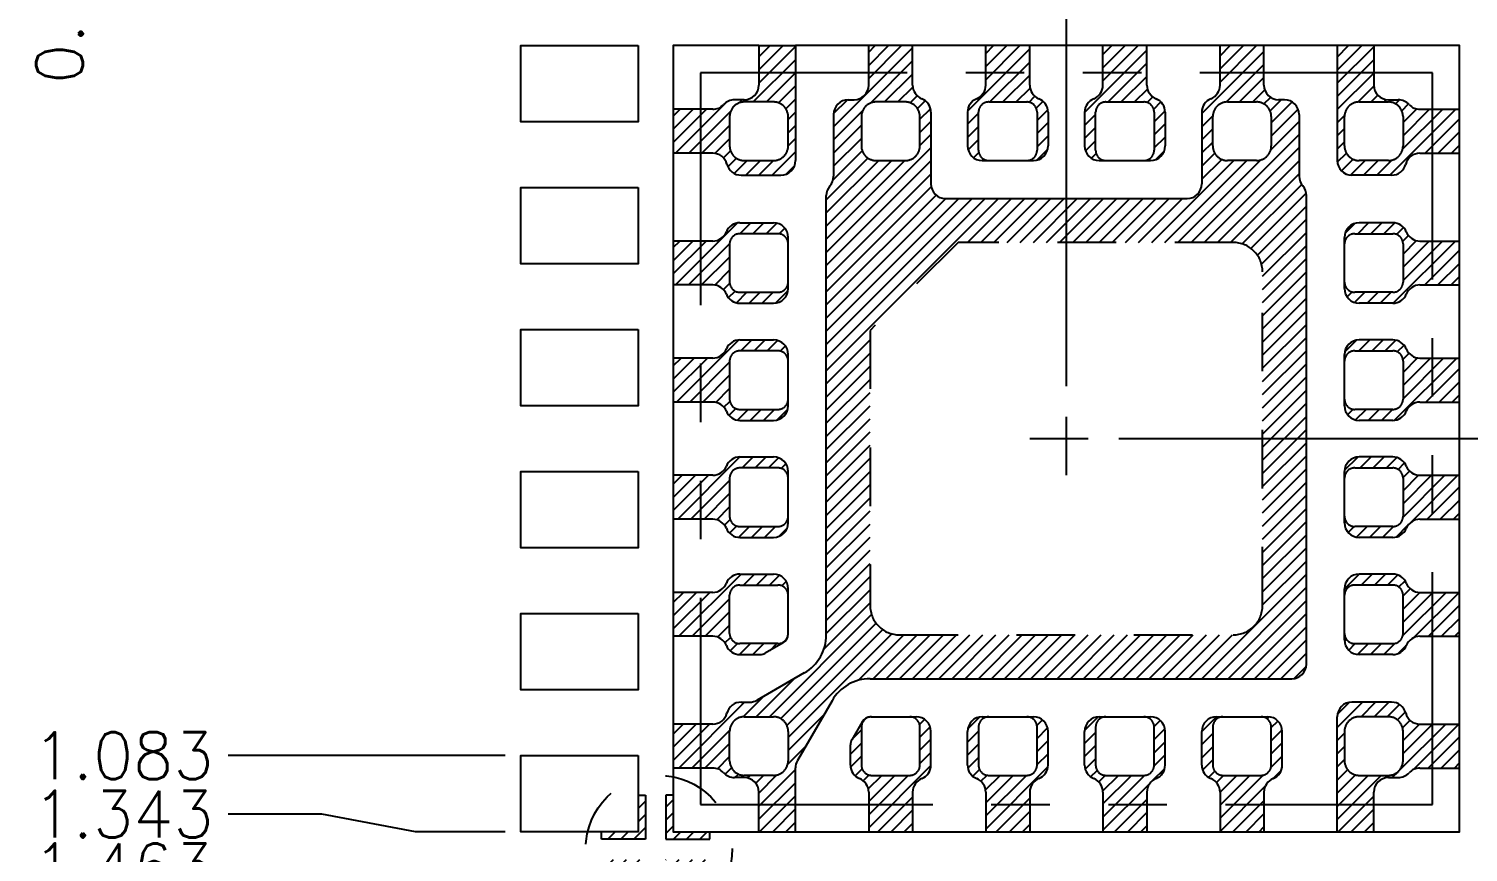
# Model space of a CAD drawing. Header units: millimetres. Extents: x 404.02 to 412.32, y 88.07 to 94.45.
# Drawn here: x 404.626 to 407.084, y 90.55 to 91.956 of the extents above; entities that cross this region are included whole.
import ezdxf

# ---------------------------------------------------------------- set-up
doc = ezdxf.new("R2010")
doc.units = ezdxf.units.MM
doc.header["$LTSCALE"] = 0.5
doc.header["$PDMODE"] = 98
for name, pattern in [('CENTER', [50.8, 31.75, -6.35, 6.35, -6.35]), ('HIDDEN', [0.375, 0.25, -0.125]), ('PHANTOM2', [31.75, 15.875, -3.175, 3.175, -3.175, 3.175, -3.175])]:
    doc.linetypes.add(name, pattern=pattern)
for name, color, linetype in [('BTM', 7, 'HIDDEN'), ('CEN', 2, 'CENTER'), ('DIM', 3, 'Continuous'), ('HEB', 4, 'Continuous'), ('PKG', 1, 'PHANTOM2')]:
    doc.layers.add(name, color=color, linetype=linetype)
doc.styles.add('SIMPLEX', font='simplex.shx', dxfattribs={"bigfont": 'AllInOneBig.shx'})
doc.dimstyles.new('SHEET2', dxfattribs={"dimtxt": 0.08, "dimasz": 0.08, "dimexe": 0.027, "dimexo": 0.027, "dimgap": 0.027, "dimtad": 1, "dimdec": 3, "dimlfac": 2, "dimrnd": 0.0005, "dimzin": 1, "dimtxsty": 'SIMPLEX', "dimcen": 0.1905, "dimclrd": 256, "dimclre": 256, "dimclrt": 256, "dimazin": 3, "dimtp": 0.03, "dimtm": 0.05, "dimtfac": 0.8, "dimtdec": 3, "dimtmove": 0, "dimatfit": 3, "dimfxl": 0.05, "dimtzin": 4, "dimlwd": -1, "dimlwe": -1})

# ---------------------------------------------------------------- blocks, each defined once
blk = doc.blocks.new('*D181')
at = {"layer": 'Defpoints', "color": 0, "ltscale": 0.1, "transparency": 16777216}
for p in [(405.4665, 92.7152), (404.6785, 92.6027), (405.4665, 92.6027)]:
    blk.add_point(p, dxfattribs=at)
at = {"layer": 'DIM', "ltscale": 0.1, "transparency": 16777216}
for p, q in [((404.6785, 92.7952), (404.6785, 92.8752)), ((405.4395, 92.7152), (404.6515, 92.7152)), ((404.6785, 92.7152), (404.6785, 92.6027)), ((405.4395, 92.6027), (404.6515, 92.6027)), ((404.6785, 92.5227), (404.6785, 92.4427))]:
    blk.add_line(p, q, dxfattribs=at)
for points in [[(404.6652, 92.7952), (404.6919, 92.7952), (404.6785, 92.7152)], [(404.6652, 92.5227), (404.6919, 92.5227), (404.6785, 92.6027)]]:
    blk.add_solid(points, dxfattribs=at)
at = {"layer": 'DIM', "ltscale": 0.1, "transparency": 16777216, "insert": (404.6785, 92.1281), "char_height": 0.08, "attachment_point": 5, "rotation": 90, "style": 'SIMPLEX'}
blk.add_mtext('\\A1;0.225TYP.', dxfattribs=at)
blk = doc.blocks.new('*D190')
at = {"layer": 'Defpoints', "color": 0, "ltscale": 0.1, "transparency": 16777216}
for p in [(406.3978, 91.2565), (406.4603, 91.2565), (409.2603, 91.2565)]:
    blk.add_point(p, dxfattribs=at)
at = {"layer": 'DIM', "ltscale": 0.1, "transparency": 16777216}
blk.add_line((406.4873, 91.2565), (409.2603, 91.2565), dxfattribs=at)
at = {"layer": 'DIM', "ltscale": 0.1, "transparency": 16777216, "insert": (409.4473, 91.2565), "char_height": 0.08, "attachment_point": 5, "style": 'SIMPLEX'}
blk.add_mtext('\\A1;0.000', dxfattribs=at)
blk = doc.blocks.new('*D191')
at = {"layer": 'Defpoints', "color": 0, "ltscale": 0.1, "transparency": 16777216}
for p in [(406.3978, 94.119), (406.3978, 91.319), (406.3978, 91.2565)]:
    blk.add_point(p, dxfattribs=at)
at = {"layer": 'DIM', "ltscale": 0.1, "transparency": 16777216}
blk.add_line((406.3978, 91.346), (406.3978, 94.119), dxfattribs=at)
at = {"layer": 'DIM', "ltscale": 0.1, "transparency": 16777216, "insert": (406.3978, 94.306), "char_height": 0.08, "attachment_point": 5, "rotation": 90, "style": 'SIMPLEX'}
blk.add_mtext('\\A1;0.000', dxfattribs=at)
blk = doc.blocks.new('*D192')
at = {"layer": 'Defpoints', "color": 0, "ltscale": 0.1, "transparency": 16777216}
for p in [(406.3978, 91.2565), (404.9665, 90.6152), (405.4665, 90.5852)]:
    blk.add_point(p, dxfattribs=at)
at = {"layer": 'DIM', "ltscale": 0.1, "transparency": 16777216}
for p, q in [((405.1265, 90.6152), (404.9665, 90.6152)), ((405.2865, 90.5852), (405.1265, 90.6152)), ((405.4395, 90.5852), (405.2865, 90.5852))]:
    blk.add_line(p, q, dxfattribs=at)
at = {"layer": 'DIM', "ltscale": 0.1, "transparency": 16777216, "insert": (404.7871, 90.6152), "char_height": 0.08, "attachment_point": 5, "style": 'SIMPLEX'}
blk.add_mtext('\\A1;1.343', dxfattribs=at)
blk = doc.blocks.new('*D193')
at = {"layer": 'Defpoints', "color": 0, "ltscale": 0.1, "transparency": 16777216}
for p in [(406.3978, 91.2565), (404.9665, 90.7152), (405.4665, 90.7152)]:
    blk.add_point(p, dxfattribs=at)
at = {"layer": 'DIM', "ltscale": 0.1, "transparency": 16777216}
blk.add_line((405.4395, 90.7152), (404.9665, 90.7152), dxfattribs=at)
at = {"layer": 'DIM', "ltscale": 0.1, "transparency": 16777216, "insert": (404.7871, 90.7152), "char_height": 0.08, "attachment_point": 5, "style": 'SIMPLEX'}
blk.add_mtext('\\A1;1.083', dxfattribs=at)
blk = doc.blocks.new('*D194')
at = {"layer": 'Defpoints', "color": 0, "ltscale": 0.1, "transparency": 16777216}
for p in [(406.3978, 91.2565), (404.9665, 90.2252), (405.4665, 90.2252)]:
    blk.add_point(p, dxfattribs=at)
at = {"layer": 'DIM', "ltscale": 0.1, "transparency": 16777216}
blk.add_line((405.4395, 90.2252), (404.9665, 90.2252), dxfattribs=at)
at = {"layer": 'DIM', "ltscale": 0.1, "transparency": 16777216, "insert": (404.7795, 90.2252), "char_height": 0.08, "attachment_point": 5, "style": 'SIMPLEX'}
blk.add_mtext('\\A1;2.063', dxfattribs=at)
blk = doc.blocks.new('*D195')
at = {"layer": 'Defpoints', "color": 0, "ltscale": 0.1, "transparency": 16777216}
for p in [(406.3978, 91.2565), (404.9665, 90.5252), (405.4665, 90.5252)]:
    blk.add_point(p, dxfattribs=at)
at = {"layer": 'DIM', "ltscale": 0.1, "transparency": 16777216}
blk.add_line((405.4395, 90.5252), (404.9665, 90.5252), dxfattribs=at)
at = {"layer": 'DIM', "ltscale": 0.1, "transparency": 16777216, "insert": (404.7871, 90.5252), "char_height": 0.08, "attachment_point": 5, "style": 'SIMPLEX'}
blk.add_mtext('\\A1;1.463', dxfattribs=at)
blk = doc.blocks.new('*D196')
at = {"layer": 'Defpoints', "color": 0, "ltscale": 0.1, "transparency": 16777216}
for p in [(406.3978, 91.2565), (404.9665, 90.0802), (405.6515, 90.0802)]:
    blk.add_point(p, dxfattribs=at)
at = {"layer": 'DIM', "ltscale": 0.1, "transparency": 16777216}
blk.add_line((405.6245, 90.0802), (404.9665, 90.0802), dxfattribs=at)
at = {"layer": 'DIM', "ltscale": 0.1, "transparency": 16777216, "insert": (404.7795, 90.0802), "char_height": 0.08, "attachment_point": 5, "style": 'SIMPLEX'}
blk.add_mtext('\\A1;2.353', dxfattribs=at)
blk = doc.blocks.new('*D197')
at = {"layer": 'Defpoints', "color": 0, "ltscale": 0.1, "transparency": 16777216}
for p in [(406.3978, 91.2565), (404.9665, 89.8252), (405.6965, 89.8252)]:
    blk.add_point(p, dxfattribs=at)
at = {"layer": 'DIM', "ltscale": 0.1, "transparency": 16777216}
blk.add_line((405.6695, 89.8252), (404.9665, 89.8252), dxfattribs=at)
at = {"layer": 'DIM', "ltscale": 0.1, "transparency": 16777216, "insert": (404.7795, 89.8252), "char_height": 0.08, "attachment_point": 5, "style": 'SIMPLEX'}
blk.add_mtext('\\A1;2.863', dxfattribs=at)
blk = doc.blocks.new('*D198')
at = {"layer": 'Defpoints', "color": 0, "ltscale": 0.1, "transparency": 16777216}
for p in [(406.3978, 91.2565), (405.8415, 89.8252), (405.9315, 89.3252)]:
    blk.add_point(p, dxfattribs=at)
at = {"layer": 'DIM', "ltscale": 0.1, "transparency": 16777216}
for p, q in [((405.8415, 89.7982), (405.8415, 89.6452)), ((405.8415, 89.6452), (405.9315, 89.4852)), ((405.9315, 89.4852), (405.9315, 89.3252))]:
    blk.add_line(p, q, dxfattribs=at)
at = {"layer": 'DIM', "ltscale": 0.1, "transparency": 16777216, "insert": (405.9315, 89.1611), "char_height": 0.08, "attachment_point": 5, "rotation": 90, "style": 'SIMPLEX'}
blk.add_mtext('\\A1;1.113', dxfattribs=at)
blk = doc.blocks.new('*D199')
at = {"layer": 'Defpoints', "color": 0, "ltscale": 0.1, "transparency": 16777216}
for p in [(406.3978, 91.2565), (405.4665, 90.2252), (405.4665, 89.3252)]:
    blk.add_point(p, dxfattribs=at)
at = {"layer": 'DIM', "ltscale": 0.1, "transparency": 16777216}
blk.add_line((405.4665, 90.1982), (405.4665, 89.3252), dxfattribs=at)
at = {"layer": 'DIM', "ltscale": 0.1, "transparency": 16777216, "insert": (405.4665, 89.1458), "char_height": 0.08, "attachment_point": 5, "rotation": 90, "style": 'SIMPLEX'}
blk.add_mtext('\\A1;1.863', dxfattribs=at)
blk = doc.blocks.new('*D200')
at = {"layer": 'Defpoints', "color": 0, "ltscale": 0.1, "transparency": 16777216}
for p in [(406.3978, 91.2565), (405.6665, 90.2252), (405.6665, 89.3252)]:
    blk.add_point(p, dxfattribs=at)
at = {"layer": 'DIM', "ltscale": 0.1, "transparency": 16777216}
blk.add_line((405.6665, 90.1982), (405.6665, 89.3252), dxfattribs=at)
at = {"layer": 'DIM', "ltscale": 0.1, "transparency": 16777216, "insert": (405.6665, 89.1458), "char_height": 0.08, "attachment_point": 5, "rotation": 90, "style": 'SIMPLEX'}
blk.add_mtext('\\A1;1.463', dxfattribs=at)
blk = doc.blocks.new('*D201')
at = {"layer": 'Defpoints', "color": 0, "ltscale": 0.1, "transparency": 16777216}
for p in [(406.3978, 91.2565), (405.6515, 89.8702), (405.5695, 89.3252)]:
    blk.add_point(p, dxfattribs=at)
at = {"layer": 'DIM', "ltscale": 0.1, "transparency": 16777216}
for p, q in [((405.6515, 89.8432), (405.6515, 89.6452)), ((405.6515, 89.6452), (405.5695, 89.4852)), ((405.5695, 89.4852), (405.5695, 89.3252))]:
    blk.add_line(p, q, dxfattribs=at)
at = {"layer": 'DIM', "ltscale": 0.1, "transparency": 16777216, "insert": (405.5695, 89.1458), "char_height": 0.08, "attachment_point": 5, "rotation": 90, "style": 'SIMPLEX'}
blk.add_mtext('\\A1;1.493', dxfattribs=at)
blk = doc.blocks.new('*D202')
at = {"layer": 'Defpoints', "color": 0, "ltscale": 0.1, "transparency": 16777216}
for p in [(406.3978, 91.2565), (405.7265, 90.2252), (405.7535, 89.3252)]:
    blk.add_point(p, dxfattribs=at)
at = {"layer": 'DIM', "ltscale": 0.1, "transparency": 16777216}
for p, q in [((405.7265, 90.1982), (405.7265, 89.6452)), ((405.7265, 89.6452), (405.7535, 89.4852)), ((405.7535, 89.4852), (405.7535, 89.3252))]:
    blk.add_line(p, q, dxfattribs=at)
at = {"layer": 'DIM', "ltscale": 0.1, "transparency": 16777216, "insert": (405.7535, 89.1458), "char_height": 0.08, "attachment_point": 5, "rotation": 90, "style": 'SIMPLEX'}
blk.add_mtext('\\A1;1.343', dxfattribs=at)
blk = doc.blocks.new('*D203')
at = {"layer": 'Defpoints', "color": 0, "ltscale": 0.1, "transparency": 16777216}
for p in [(406.3978, 91.2565), (405.7415, 89.8702), (405.8415, 89.3252)]:
    blk.add_point(p, dxfattribs=at)
at = {"layer": 'DIM', "ltscale": 0.1, "transparency": 16777216}
for p, q in [((405.7415, 89.8432), (405.7415, 89.6452)), ((405.7415, 89.6452), (405.8415, 89.4852)), ((405.8415, 89.4852), (405.8415, 89.3252))]:
    blk.add_line(p, q, dxfattribs=at)
at = {"layer": 'DIM', "ltscale": 0.1, "transparency": 16777216, "insert": (405.8415, 89.1534), "char_height": 0.08, "attachment_point": 5, "rotation": 90, "style": 'SIMPLEX'}
blk.add_mtext('\\A1;1.313', dxfattribs=at)

msp = doc.modelspace()

# ---------------------------------------------------------------- hatches: boundary and pattern name
at = {"layer": 'HEB', "ltscale": 0.1}
h = msp.add_hatch(dxfattribs=at)
h.set_pattern_fill('ANSI31', color=256, scale=0.005)
h.set_pattern_definition([(45, (405.669687, 90.582935), (-0.01122532, 0.01122532), [])])
h.paths.add_polyline_path([(405.67902, 90.64771), (405.66652, 90.64771), (405.66652, 90.58521), (405.60402, 90.58521), (405.60402, 90.57271), (405.67902, 90.57271)])
h.paths.add_polyline_path([(405.72652, 90.64771), (405.71402, 90.64771), (405.71402, 90.57271), (405.78902, 90.57271), (405.78902, 90.58521), (405.72652, 90.58521)])
h.paths.add_polyline_path([(405.78902, 90.53771), (405.71402, 90.53771), (405.71402, 90.46271), (405.72652, 90.46271), (405.72652, 90.52521), (405.78902, 90.52521)])
h.paths.add_polyline_path([(405.67902, 90.53771), (405.60402, 90.53771), (405.60402, 90.52521), (405.66652, 90.52521), (405.66652, 90.46271), (405.67902, 90.46271)])
h.paths.add_polyline_path([(407.06902, 90.99396), (407.00152, 90.99396, -0.3056147), (406.97834, 91.00958, 0.3056147), (406.95516, 91.02521), (406.89777, 91.02521, 0.4142136), (406.87277, 91.00021), (406.87277, 90.98896, -0.4142136), (406.89027, 91.00646), (406.95527, 91.00646, -0.4142136), (406.97277, 90.98896), (406.97277, 90.92396, -0.4142136), (406.95527, 90.90646), (406.89027, 90.90646, -0.4142136), (406.87277, 90.92396), (406.87277, 90.91271, 0.4142136), (406.89777, 90.88771), (406.95516, 90.88771, 0.3056147), (406.97834, 90.90333, -0.3056147), (407.00152, 90.91896), (407.06902, 90.91896)])
h.paths.add_polyline_path([(407.06902, 90.76896), (407.00152, 90.76896, -0.3419987), (406.97731, 90.78771, 0.3419987), (406.9531, 90.80646), (406.88527, 90.80646, 0.4142136), (406.86027, 90.78146), (406.86027, 90.58521), (406.92277, 90.58521), (406.92277, 90.65271, -0.4142136), (406.94777, 90.67771), (406.96462, 90.67771, 0.2104863), (406.98307, 90.68583, -0.2104863), (407.00152, 90.69396), (407.06902, 90.69396)])
h.paths.add_polyline_path([(406.97277, 90.70646, -0.4142136), (406.94777, 90.68146), (406.89777, 90.68146, -0.4142136), (406.87277, 90.70646), (406.87277, 90.75646, -0.4142136), (406.89777, 90.78146), (406.94777, 90.78146, -0.4142136), (406.97277, 90.75646)], flags=16)
h.paths.add_polyline_path([(406.75089, 90.67589, 0.3056147), (406.76652, 90.69906), (406.76652, 90.75646, 0.4142136), (406.74152, 90.78146), (406.73027, 90.78146, -0.4142136), (406.74777, 90.76396), (406.74777, 90.69896, -0.4142136), (406.73027, 90.68146), (406.66527, 90.68146, -0.4142136), (406.64777, 90.69896), (406.64777, 90.76396, -0.4142136), (406.66527, 90.78146), (406.65402, 90.78146, 0.4142136), (406.62902, 90.75646), (406.62902, 90.69906, 0.3056147), (406.64464, 90.67589, -0.3056147), (406.66027, 90.65271), (406.66027, 90.58521), (406.73527, 90.58521), (406.73527, 90.65271, -0.3056147)], flags=17)
h.paths.add_polyline_path([(406.55089, 90.67589, 0.3056147), (406.56652, 90.69906), (406.56652, 90.75646, 0.4142136), (406.54152, 90.78146), (406.53027, 90.78146, -0.4142136), (406.54777, 90.76396), (406.54777, 90.69896, -0.4142136), (406.53027, 90.68146), (406.46527, 90.68146, -0.4142136), (406.44777, 90.69896), (406.44777, 90.76396, -0.4142136), (406.46527, 90.78146), (406.45402, 90.78146, 0.4142136), (406.42902, 90.75646), (406.42902, 90.69906, 0.3056147), (406.44464, 90.67589, -0.3056147), (406.46027, 90.65271), (406.46027, 90.58521), (406.53527, 90.58521), (406.53527, 90.65271, -0.3056147)], flags=17)
h.paths.add_polyline_path([(406.33527, 90.65271, -0.3056147), (406.35089, 90.67589, 0.3056147), (406.36652, 90.69906), (406.36652, 90.75646, 0.4142136), (406.34152, 90.78146), (406.33027, 90.78146, -0.4142136), (406.34777, 90.76396), (406.34777, 90.69896, -0.4142136), (406.33027, 90.68146), (406.26527, 90.68146, -0.4142136), (406.24777, 90.69896), (406.24777, 90.76396, -0.4142136), (406.26527, 90.78146), (406.25402, 90.78146, 0.4142136), (406.22902, 90.75646), (406.22902, 90.69906, 0.3056147), (406.24464, 90.67589, -0.3056147), (406.26027, 90.65271), (406.26027, 90.58521), (406.33527, 90.58521)], flags=17)
h.paths.add_polyline_path([(406.13527, 90.65271, -0.3056147), (406.15089, 90.67589, 0.3056147), (406.16652, 90.69906), (406.16652, 90.75646, 0.4142136), (406.14152, 90.78146), (406.13027, 90.78146, -0.4142136), (406.14777, 90.76396), (406.14777, 90.69896, -0.4142136), (406.13027, 90.68146), (406.06527, 90.68146, -0.4142136), (406.04777, 90.69896), (406.04777, 90.76396, -0.1316525), (406.05011, 90.77271), (406.03136, 90.74222, 0.1316525), (406.02902, 90.73347), (406.02902, 90.69906, 0.3056147), (406.04464, 90.67589, -0.3056147), (406.06027, 90.65271), (406.06027, 90.58521), (406.13527, 90.58521)], flags=17)
h.paths.add_polyline_path([(405.89777, 91.62521), (405.84037, 91.62521, 0.3056147), (405.81719, 91.60958, -0.3056147), (405.79402, 91.59396), (405.72652, 91.59396), (405.72652, 91.51896), (405.79402, 91.51896, -0.3056147), (405.81719, 91.50333, 0.3056147), (405.84037, 91.48771), (405.89777, 91.48771, 0.4142136), (405.92277, 91.51271), (405.92277, 91.52396, -0.4142136), (405.90527, 91.50646), (405.84027, 91.50646, -0.4142136), (405.82277, 91.52396), (405.82277, 91.58896, -0.4142136), (405.84027, 91.60646), (405.90527, 91.60646, -0.4142136), (405.92277, 91.58896), (405.92277, 91.60021, 0.4142136)], flags=17)
h.paths.add_polyline_path([(405.89777, 91.42521), (405.84037, 91.42521, 0.3056147), (405.81719, 91.40958, -0.3056147), (405.79402, 91.39396), (405.72652, 91.39396), (405.72652, 91.31896), (405.79402, 91.31896, -0.3056147), (405.81719, 91.30333, 0.3056147), (405.84037, 91.28771), (405.89777, 91.28771, 0.4142136), (405.92277, 91.31271), (405.92277, 91.32396, -0.4142136), (405.90527, 91.30646), (405.84027, 91.30646, -0.4142136), (405.82277, 91.32396), (405.82277, 91.38896, -0.4142136), (405.84027, 91.40646), (405.90527, 91.40646, -0.4142136), (405.92277, 91.38896), (405.92277, 91.40021, 0.4142136)], flags=17)
h.paths.add_polyline_path([(405.89777, 91.22521), (405.84037, 91.22521, 0.3056147), (405.81719, 91.20958, -0.3056147), (405.79402, 91.19396), (405.72652, 91.19396), (405.72652, 91.11896), (405.79402, 91.11896, -0.3056147), (405.81719, 91.10333, 0.3056147), (405.84037, 91.08771), (405.89777, 91.08771, 0.4142136), (405.92277, 91.11271), (405.92277, 91.12396, -0.4142136), (405.90527, 91.10646), (405.84027, 91.10646, -0.4142136), (405.82277, 91.12396), (405.82277, 91.18896, -0.4142136), (405.84027, 91.20646), (405.90527, 91.20646, -0.4142136), (405.92277, 91.18896), (405.92277, 91.20021, 0.4142136)], flags=17)
h.paths.add_polyline_path([(405.89777, 91.02521), (405.84037, 91.02521, 0.3056147), (405.81719, 91.00958, -0.3056147), (405.79402, 90.99396), (405.72652, 90.99396), (405.72652, 90.91896), (405.79402, 90.91896, -0.3056147), (405.81719, 90.90333, 0.3056147), (405.84037, 90.88771), (405.87477, 90.88771, 0.1316525), (405.88352, 90.89005), (405.91402, 90.90766, 0.2679492), (405.92277, 90.92281), (405.92277, 90.92396, -0.4142136), (405.90527, 90.90646), (405.84027, 90.90646, -0.4142136), (405.82277, 90.92396), (405.82277, 90.98896, -0.4142136), (405.84027, 91.00646), (405.90527, 91.00646, -0.4142136), (405.92277, 90.98896), (405.92277, 91.00021, 0.4142136)], flags=17)
h.paths.add_polyline_path([(406.80777, 91.67146, 0.1826758), (406.80152, 91.688, -0.1826758), (406.79527, 91.70454), (406.79527, 91.81021, 0.4884839), (406.76517, 91.8357, -0.4732848), (406.73527, 91.86021), (406.73527, 91.92771), (406.66027, 91.92771), (406.66027, 91.86021, -0.3056147), (406.64464, 91.83703, 0.3056147), (406.62902, 91.81386), (406.62902, 91.69146, -0.4142136), (406.60402, 91.66646), (406.19152, 91.66646, -0.4142136), (406.16652, 91.69146), (406.16652, 91.81386, 0.3056147), (406.15089, 91.83703, -0.3056147), (406.13527, 91.86021), (406.13527, 91.92771), (406.06027, 91.92771), (406.06027, 91.86021, -0.4142136), (406.03527, 91.83521), (406.02527, 91.83521, 0.4142136), (406.00027, 91.81021), (406.00027, 91.70454, -0.1826758), (405.99402, 91.688, 0.1826758), (405.98777, 91.67146), (405.98777, 90.92137, -0.2679492), (405.95027, 90.85642), (405.86954, 90.80981, -0.1316525), (405.85704, 90.80646), (405.84243, 90.80646, 0.3419987), (405.81822, 90.78771, -0.3419987), (405.79402, 90.76896), (405.72652, 90.76896), (405.72652, 90.69396), (405.79402, 90.69396, -0.2104863), (405.81246, 90.68583, 0.2104863), (405.83091, 90.67771), (405.84777, 90.67771, -0.4142136), (405.87277, 90.65271), (405.87277, 90.58521), (405.93527, 90.58521), (405.93527, 90.69408, -0.1316525), (405.93861, 90.70658), (405.99772, 90.80896, -0.2679492), (406.06268, 90.84646), (406.78277, 90.84646, 0.4142136), (406.80777, 90.87146)])
h.paths.add_polyline_path([(406.11277, 90.92146, -0.4142136), (406.06277, 90.97146), (406.06277, 91.44146), (406.21277, 91.59146), (406.68277, 91.59146, -0.4142136), (406.73277, 91.54146), (406.73277, 90.97146, -0.4142136), (406.68277, 90.92146)], flags=16)
h.paths.add_polyline_path([(405.92277, 90.75646), (405.92277, 90.70646, -0.4142136), (405.89777, 90.68146), (405.84777, 90.68146, -0.4142136), (405.82277, 90.70646), (405.82277, 90.75646, -0.4142136), (405.84777, 90.78146), (405.89777, 90.78146, -0.4142136)], flags=16)
h.paths.add_polyline_path([(406.12277, 91.73146), (406.07277, 91.73146, -0.4142136), (406.04777, 91.75646), (406.04777, 91.80646, -0.4142136), (406.07277, 91.83146), (406.12277, 91.83146, -0.4142136), (406.14777, 91.80646), (406.14777, 91.75646, -0.4142136)], flags=16)
h.paths.add_polyline_path([(406.64777, 91.75646), (406.64777, 91.80646, -0.4142136), (406.67277, 91.83146), (406.72277, 91.83146, -0.4142136), (406.74777, 91.80646), (406.74777, 91.75646, -0.4142136), (406.72277, 91.73146), (406.67277, 91.73146, -0.4142136)], flags=16)
h.paths.add_polyline_path([(406.33527, 91.86021), (406.33527, 91.92771), (406.26027, 91.92771), (406.26027, 91.86021, -0.3056147), (406.24464, 91.83703, 0.3056147), (406.22902, 91.81386), (406.22902, 91.75646, 0.4142136), (406.25402, 91.73146), (406.26527, 91.73146, -0.4142136), (406.24777, 91.74896), (406.24777, 91.81396, -0.4142136), (406.26527, 91.83146), (406.33027, 91.83146, -0.4142136), (406.34777, 91.81396), (406.34777, 91.74896, -0.4142136), (406.33027, 91.73146), (406.34152, 91.73146, 0.4142136), (406.36652, 91.75646), (406.36652, 91.81386, 0.3056147), (406.35089, 91.83703, -0.3056147)], flags=17)
h.paths.add_polyline_path([(406.53527, 91.92771), (406.46027, 91.92771), (406.46027, 91.86021, -0.3056147), (406.44464, 91.83703, 0.3056147), (406.42902, 91.81386), (406.42902, 91.75646, 0.4142136), (406.45402, 91.73146), (406.46527, 91.73146, -0.4142136), (406.44777, 91.74896), (406.44777, 91.81396, -0.4142136), (406.46527, 91.83146), (406.53027, 91.83146, -0.4142136), (406.54777, 91.81396), (406.54777, 91.74896, -0.4142136), (406.53027, 91.73146), (406.54152, 91.73146, 0.4142136), (406.56652, 91.75646), (406.56652, 91.81386, 0.3056147), (406.55089, 91.83703, -0.3056147), (406.53527, 91.86021)], flags=17)
h.paths.add_polyline_path([(406.92277, 91.86021), (406.92277, 91.92771), (406.86027, 91.92771), (406.86027, 91.73146, 0.4142136), (406.88527, 91.70646), (406.9531, 91.70646, 0.3419987), (406.97731, 91.72521, -0.3419987), (407.00152, 91.74396), (407.06902, 91.74396), (407.06902, 91.81896), (407.00152, 91.81896, -0.2104863), (406.98307, 91.82708, 0.2104863), (406.96462, 91.83521), (406.94777, 91.83521, -0.4142136)])
h.paths.add_polyline_path([(406.89777, 91.83146), (406.94777, 91.83146, -0.4142136), (406.97277, 91.80646), (406.97277, 91.75646, -0.4142136), (406.94777, 91.73146), (406.89777, 91.73146, -0.4142136), (406.87277, 91.75646), (406.87277, 91.80646, -0.4142136)], flags=16)
h.paths.add_polyline_path([(407.06902, 91.59396), (407.00152, 91.59396, -0.3056147), (406.97834, 91.60958, 0.3056147), (406.95516, 91.62521), (406.89777, 91.62521, 0.4142136), (406.87277, 91.60021), (406.87277, 91.58896, -0.4142136), (406.89027, 91.60646), (406.95527, 91.60646, -0.4142136), (406.97277, 91.58896), (406.97277, 91.52396, -0.4142136), (406.95527, 91.50646), (406.89027, 91.50646, -0.4142136), (406.87277, 91.52396), (406.87277, 91.51271, 0.4142136), (406.89777, 91.48771), (406.95516, 91.48771, 0.3056147), (406.97834, 91.50333, -0.3056147), (407.00152, 91.51896), (407.06902, 91.51896)])
h.paths.add_polyline_path([(407.06902, 91.39396), (407.00152, 91.39396, -0.3056147), (406.97834, 91.40958, 0.3056147), (406.95516, 91.42521), (406.89777, 91.42521, 0.4142136), (406.87277, 91.40021), (406.87277, 91.38896, -0.4142136), (406.89027, 91.40646), (406.95527, 91.40646, -0.4142136), (406.97277, 91.38896), (406.97277, 91.32396, -0.4142136), (406.95527, 91.30646), (406.89027, 91.30646, -0.4142136), (406.87277, 91.32396), (406.87277, 91.31271, 0.4142136), (406.89777, 91.28771), (406.95516, 91.28771, 0.3056147), (406.97834, 91.30333, -0.3056147), (407.00152, 91.31896), (407.06902, 91.31896)])
h.paths.add_polyline_path([(407.06902, 91.19396), (407.00152, 91.19396, -0.3056147), (406.97834, 91.20958, 0.3056147), (406.95516, 91.22521), (406.89777, 91.22521, 0.4142136), (406.87277, 91.20021), (406.87277, 91.18896, -0.4142136), (406.89027, 91.20646), (406.95527, 91.20646, -0.4142136), (406.97277, 91.18896), (406.97277, 91.12396, -0.4142136), (406.95527, 91.10646), (406.89027, 91.10646, -0.4142136), (406.87277, 91.12396), (406.87277, 91.11271, 0.4142136), (406.89777, 91.08771), (406.95516, 91.08771, 0.3056147), (406.97834, 91.10333, -0.3056147), (407.00152, 91.11896), (407.06902, 91.11896)])
h.paths.add_polyline_path([(405.93527, 91.92771), (405.87277, 91.92771), (405.87277, 91.86021, -0.4142136), (405.84777, 91.83521), (405.83091, 91.83521, 0.2104863), (405.81246, 91.82708, -0.2104863), (405.79402, 91.81896), (405.72652, 91.81896), (405.72652, 91.74396), (405.79402, 91.74396, -0.3419987), (405.81822, 91.72521, 0.3419987), (405.84243, 91.70646), (405.91027, 91.70646, 0.4142136), (405.93527, 91.73146)], flags=17)
h.paths.add_polyline_path([(405.92277, 91.80646), (405.92277, 91.75646, -0.4142136), (405.89777, 91.73146), (405.84777, 91.73146, -0.4142136), (405.82277, 91.75646), (405.82277, 91.80646, -0.4142136), (405.84777, 91.83146), (405.89777, 91.83146, -0.4142136)], flags=16)

# ---------------------------------------------------------------- linework, layer by layer
for p, q in [((405.87277, 91.92771), (405.87277, 91.86021)), ((405.93527, 91.92771), (405.93527, 91.73146)), ((406.06027, 91.86021), (406.06027, 91.92771)), ((406.13527, 91.86021), (406.13527, 91.92771)), ((406.26027, 91.86021), (406.26027, 91.92771)), ((406.33527, 91.86021), (406.33527, 91.92771)), ((406.46027, 91.86021), (406.46027, 91.92771)), ((406.53527, 91.86021), (406.53527, 91.92771)), ((406.66027, 91.86021), (406.66027, 91.92771)), ((406.73527, 91.86021), (406.73527, 91.92771)), ((406.86027, 91.92771), (406.86027, 91.73146)), ((406.92277, 91.92771), (406.92277, 91.86021)), ((405.79402, 91.81896), (405.72652, 91.81896)), ((406.00027, 91.81021), (406.00027, 91.70454)), ((406.79527, 91.81021), (406.79527, 91.70454)), ((407.00152, 91.81896), (407.06902, 91.81896)), ((405.79402, 91.74396), (405.72652, 91.74396)), ((407.00152, 91.74396), (407.06902, 91.74396)), ((405.79402, 91.59396), (405.72652, 91.59396)), ((407.00152, 91.59396), (407.06902, 91.59396)), ((405.79402, 91.51896), (405.72652, 91.51896)), ((407.00152, 91.51896), (407.06902, 91.51896)), ((405.79402, 91.39396), (405.72652, 91.39396)), ((407.00152, 91.39396), (407.06902, 91.39396)), ((405.79402, 91.31896), (405.72652, 91.31896)), ((407.00152, 91.31896), (407.06902, 91.31896)), ((405.79402, 91.19396), (405.72652, 91.19396)), ((407.00152, 91.19396), (407.06902, 91.19396)), ((405.79402, 91.11896), (405.72652, 91.11896)), ((407.00152, 91.11896), (407.06902, 91.11896)), ((405.79402, 90.99396), (405.72652, 90.99396)), ((407.00152, 90.99396), (407.06902, 90.99396)), ((405.79402, 90.91896), (405.72652, 90.91896)), ((407.00152, 90.91896), (407.06902, 90.91896)), ((406.86027, 90.58521), (406.86027, 90.78146)), ((405.79402, 90.76896), (405.72652, 90.76896)), ((407.00152, 90.76896), (407.06902, 90.76896)), ((405.79402, 90.69396), (405.72652, 90.69396)), ((405.93527, 90.58521), (405.93527, 90.69408)), ((407.00152, 90.69396), (407.06902, 90.69396)), ((405.87277, 90.58521), (405.87277, 90.65271)), ((406.06027, 90.65271), (406.06027, 90.58521)), ((406.13527, 90.65271), (406.13527, 90.58521)), ((406.26027, 90.65271), (406.26027, 90.58521)), ((406.33527, 90.65271), (406.33527, 90.58521)), ((406.46027, 90.65271), (406.46027, 90.58521)), ((406.53527, 90.65271), (406.53527, 90.58521)), ((406.66027, 90.65271), (406.66027, 90.58521)), ((406.73527, 90.65271), (406.73527, 90.58521)), ((406.92277, 90.58521), (406.92277, 90.65271))]:
    msp.add_line(p, q)
at = {"linetype": 'ByBlock'}
for p, q in [((405.84777, 91.83521), (405.83091, 91.83521)), ((406.02527, 91.83521), (406.03527, 91.83521)), ((406.77027, 91.83521), (406.76027, 91.83521)), ((406.94777, 91.83521), (406.96462, 91.83521)), ((406.16652, 91.81386), (406.16652, 91.69146)), ((406.22902, 91.81386), (406.22902, 91.75646)), ((406.36652, 91.81386), (406.36652, 91.75646)), ((406.42902, 91.81386), (406.42902, 91.75646)), ((406.56652, 91.81386), (406.56652, 91.75646)), ((406.62902, 91.81386), (406.62902, 91.69146)), ((406.25402, 91.73146), (406.34152, 91.73146)), ((406.45402, 91.73146), (406.54152, 91.73146)), ((405.84243, 91.70646), (405.91027, 91.70646)), ((406.9531, 91.70646), (406.88527, 91.70646)), ((405.98777, 90.92137), (405.98777, 91.67146)), ((406.19152, 91.66646), (406.60402, 91.66646)), ((406.80777, 90.87146), (406.80777, 91.67146)), ((405.84037, 91.62521), (405.89777, 91.62521)), ((406.95516, 91.62521), (406.89777, 91.62521)), ((405.92277, 91.51271), (405.92277, 91.60021)), ((406.87277, 91.51271), (406.87277, 91.60021)), ((405.84037, 91.48771), (405.89777, 91.48771)), ((406.95516, 91.48771), (406.89777, 91.48771)), ((405.84037, 91.42521), (405.89777, 91.42521)), ((406.95516, 91.42521), (406.89777, 91.42521)), ((405.92277, 91.31271), (405.92277, 91.40021)), ((406.87277, 91.31271), (406.87277, 91.40021)), ((405.84037, 91.28771), (405.89777, 91.28771)), ((406.95516, 91.28771), (406.89777, 91.28771)), ((405.84037, 91.22521), (405.89777, 91.22521)), ((406.95516, 91.22521), (406.89777, 91.22521)), ((405.92277, 91.11271), (405.92277, 91.20021)), ((406.87277, 91.11271), (406.87277, 91.20021)), ((405.84037, 91.08771), (405.89777, 91.08771)), ((406.95516, 91.08771), (406.89777, 91.08771)), ((405.84037, 91.02521), (405.89777, 91.02521)), ((406.95516, 91.02521), (406.89777, 91.02521)), ((405.92277, 90.92281), (405.92277, 91.00021)), ((406.87277, 90.91271), (406.87277, 91.00021)), ((405.91402, 90.90766), (405.88352, 90.89005)), ((405.84037, 90.88771), (405.87477, 90.88771)), ((406.95516, 90.88771), (406.89777, 90.88771)), ((405.95027, 90.85642), (405.86954, 90.80981)), ((406.06268, 90.84646), (406.78277, 90.84646)), ((405.84243, 90.80646), (405.85704, 90.80646)), ((405.99772, 90.80896), (405.93861, 90.70658)), ((406.9531, 90.80646), (406.88527, 90.80646)), ((406.06412, 90.78146), (406.14152, 90.78146)), ((406.25402, 90.78146), (406.34152, 90.78146)), ((406.45402, 90.78146), (406.54152, 90.78146)), ((406.65402, 90.78146), (406.74152, 90.78146)), ((406.04896, 90.77271), (406.03136, 90.74222)), ((406.16652, 90.69906), (406.16652, 90.75646)), ((406.22902, 90.69906), (406.22902, 90.75646)), ((406.36652, 90.69906), (406.36652, 90.75646)), ((406.42902, 90.69906), (406.42902, 90.75646)), ((406.56652, 90.69906), (406.56652, 90.75646)), ((406.62902, 90.69906), (406.62902, 90.75646)), ((406.76652, 90.69906), (406.76652, 90.75646)), ((406.02902, 90.69906), (406.02902, 90.73347)), ((405.84777, 90.67771), (405.83091, 90.67771)), ((406.94777, 90.67771), (406.96462, 90.67771))]:
    msp.add_line(p, q, dxfattribs=at)
at = {"ltscale": 0.1}
for p, q in [((407.06902, 91.19396), (407.06902, 91.31896)), ((406.73527, 90.58521), (406.86027, 90.58521))]:
    msp.add_line(p, q, dxfattribs=at)
for points in [[(405.66652, 91.92771), (405.66652, 91.79771), (405.46652, 91.79771), (405.46652, 91.92771)], [(405.66652, 91.68521), (405.66652, 91.55521), (405.46652, 91.55521), (405.46652, 91.68521)], [(405.66652, 91.44271), (405.66652, 91.31271), (405.46652, 91.31271), (405.46652, 91.44271)], [(405.66652, 91.20021), (405.66652, 91.07021), (405.46652, 91.07021), (405.46652, 91.20021)], [(405.66652, 90.95771), (405.66652, 90.82771), (405.46652, 90.82771), (405.46652, 90.95771)], [(405.66652, 90.71521), (405.66652, 90.58521), (405.46652, 90.58521), (405.46652, 90.71521)]]:
    msp.add_lwpolyline(points, close=True, dxfattribs=at)
for points in [[(405.87277, 91.92771), (405.72652, 91.92771), (405.72652, 91.81896)], [(406.06027, 91.92771), (405.93527, 91.92771)], [(406.26027, 91.92771), (406.13527, 91.92771)], [(406.46027, 91.92771), (406.33527, 91.92771)], [(406.66027, 91.92771), (406.53527, 91.92771)], [(406.86027, 91.92771), (406.73527, 91.92771)], [(407.06902, 91.81896), (407.06902, 91.92771), (406.92277, 91.92771)], [(405.72652, 91.74396), (405.72652, 91.59396)], [(407.06902, 91.59396), (407.06902, 91.74396)], [(405.72652, 91.51896), (405.72652, 91.39396)], [(407.06902, 91.39396), (407.06902, 91.51896)], [(405.72652, 91.31896), (405.72652, 91.19396)], [(407.06902, 91.19396), (407.06902, 91.31896)], [(405.72652, 91.11896), (405.72652, 90.99396)], [(407.06902, 90.99396), (407.06902, 91.11896)], [(405.72652, 90.91896), (405.72652, 90.76896)], [(407.06902, 90.76896), (407.06902, 90.91896)], [(405.72652, 90.69396), (405.72652, 90.58521), (405.87277, 90.58521)], [(406.92277, 90.58521), (407.06902, 90.58521), (407.06902, 90.69396)], [(405.93527, 90.58521), (406.06027, 90.58521)], [(406.13527, 90.58521), (406.26027, 90.58521)], [(406.33527, 90.58521), (406.46027, 90.58521)], [(406.53527, 90.58521), (406.66027, 90.58521)], [(406.73527, 90.58521), (406.86027, 90.58521)]]:
    msp.add_lwpolyline(points)
at = {"linetype": 'HIDDEN', "ltscale": 0.3}
msp.add_circle((405.70213, 90.55637), 0.125, dxfattribs=at)
at = {"linetype": 'ByBlock'}
for centre, radius, start, end in [((405.84777, 91.86021), 0.025, 270, 0), ((406.03527, 91.86021), 0.025, 270, 0), ((406.16027, 91.86021), 0.025, 180, 247.97569), ((406.23527, 91.86021), 0.025, 292.02431, 0), ((406.36027, 91.86021), 0.025, 180, 247.97569), ((406.43527, 91.86021), 0.025, 292.02431, 0), ((406.56027, 91.86021), 0.025, 180, 247.97569), ((406.63527, 91.86021), 0.025, 292.02431, 360), ((406.76027, 91.86021), 0.025, 180, 270), ((406.94777, 91.86021), 0.025, 180, 270), ((405.83091, 91.81021), 0.025, 90, 137.54585), ((406.02527, 91.81021), 0.025, 90, 180), ((406.14152, 91.81386), 0.025, 0, 67.97569), ((406.25402, 91.81386), 0.025, 112.02431, 180), ((406.34152, 91.81386), 0.025, 0, 67.97569), ((406.45402, 91.81386), 0.025, 112.02431, 180), ((406.54152, 91.81386), 0.025, 0, 67.97569), ((406.65402, 91.81386), 0.025, 112.02431, 180), ((406.77027, 91.81021), 0.025, 360, 90), ((406.96462, 91.81021), 0.025, 42.45415, 90), ((405.79402, 91.84396), 0.025, 270, 317.54585), ((407.00152, 91.84396), 0.025, 222.45415, 270), ((405.79402, 91.71896), 0.025, 14.47751, 90), ((406.25402, 91.75646), 0.025, 180, 270), ((406.34152, 91.75646), 0.025, 270, 0), ((406.45402, 91.75646), 0.025, 180, 270), ((406.54152, 91.75646), 0.025, 270, 0), ((407.00152, 91.71896), 0.025, 90, 165.52249), ((405.84243, 91.73146), 0.025, 194.47751, 270), ((405.91027, 91.73146), 0.025, 270, 0), ((406.88527, 91.73146), 0.025, 180, 270), ((406.9531, 91.73146), 0.025, 270, 345.52249), ((406.01277, 91.67146), 0.025, 138.59038, 180), ((405.97527, 91.70454), 0.025, 318.59038, 0), ((406.19152, 91.69146), 0.025, 180, 270), ((406.60402, 91.69146), 0.025, 270, 360), ((406.82027, 91.70454), 0.025, 180, 221.40962), ((406.78277, 91.67146), 0.025, 360, 41.40962), ((405.79402, 91.61896), 0.025, 270, 337.97569), ((405.84037, 91.60021), 0.025, 90, 157.97569), ((405.89777, 91.60021), 0.025, 0, 90), ((406.89777, 91.60021), 0.025, 90, 180), ((406.95516, 91.60021), 0.025, 22.02431, 90), ((407.00152, 91.61896), 0.025, 202.02431, 270), ((405.79402, 91.49396), 0.025, 22.02431, 90), ((405.89777, 91.51271), 0.025, 270, 0), ((406.89777, 91.51271), 0.025, 180, 270), ((407.00152, 91.49396), 0.025, 90, 157.97569), ((405.84037, 91.51271), 0.025, 202.02431, 270), ((406.95516, 91.51271), 0.025, 270, 337.97569), ((405.84037, 91.40021), 0.025, 90, 157.97569), ((405.89777, 91.40021), 0.025, 0, 90), ((406.89777, 91.40021), 0.025, 90, 180), ((406.95516, 91.40021), 0.025, 22.02431, 90), ((405.79402, 91.41896), 0.025, 270, 337.97569), ((407.00152, 91.41896), 0.025, 202.02431, 270), ((405.79402, 91.29396), 0.025, 22.02431, 90), ((407.00152, 91.29396), 0.025, 90, 157.97569), ((405.84037, 91.31271), 0.025, 202.02431, 270), ((405.89777, 91.31271), 0.025, 270, 0), ((406.89777, 91.31271), 0.025, 180, 270), ((406.95516, 91.31271), 0.025, 270, 337.97569), ((405.84037, 91.20021), 0.025, 90, 157.97569), ((405.89777, 91.20021), 0.025, 0, 90), ((406.89777, 91.20021), 0.025, 90, 180), ((406.95516, 91.20021), 0.025, 22.02431, 90), ((405.79402, 91.21896), 0.025, 270, 337.97569), ((407.00152, 91.21896), 0.025, 202.02431, 270), ((405.79402, 91.09396), 0.025, 22.02431, 90), ((407.00152, 91.09396), 0.025, 90, 157.97569), ((405.84037, 91.11271), 0.025, 202.02431, 270), ((405.89777, 91.11271), 0.025, 270, 0), ((406.89777, 91.11271), 0.025, 180, 270), ((406.95516, 91.11271), 0.025, 270, 337.97569), ((405.84037, 91.00021), 0.025, 90, 157.97569), ((405.89777, 91.00021), 0.025, 0, 90), ((406.89777, 91.00021), 0.025, 90, 180), ((406.95516, 91.00021), 0.025, 22.02431, 90), ((405.79402, 91.01896), 0.025, 270, 337.97569), ((407.00152, 91.01896), 0.025, 202.02431, 270), ((405.90527, 90.92281), 0.0175, 300, 0), ((405.91277, 90.92137), 0.075, 300, 0), ((405.79402, 90.89396), 0.025, 22.02431, 90), ((405.84037, 90.91271), 0.025, 202.02431, 270), ((406.89777, 90.91271), 0.025, 180, 270), ((406.95516, 90.91271), 0.025, 270, 337.97569), ((407.00152, 90.89396), 0.025, 90, 157.97569), ((405.87477, 90.90521), 0.0175, 270, 300), ((406.78277, 90.87146), 0.025, 270, 360), ((406.06268, 90.77146), 0.075, 90, 150), ((405.84243, 90.78146), 0.025, 90, 165.52249), ((405.85704, 90.83146), 0.025, 270, 300), ((406.88527, 90.78146), 0.025, 90, 180), ((406.9531, 90.78146), 0.025, 14.47751, 90), ((405.79402, 90.79396), 0.025, 270, 345.52249), ((406.06412, 90.76396), 0.0175, 90, 150), ((406.14152, 90.75646), 0.025, 0, 90), ((406.25402, 90.75646), 0.025, 90, 180), ((406.34152, 90.75646), 0.025, 0, 90), ((406.45402, 90.75646), 0.025, 90, 180), ((406.54152, 90.75646), 0.025, 0, 90), ((406.65402, 90.75646), 0.025, 90, 180), ((406.74152, 90.75646), 0.025, 0, 90), ((407.00152, 90.79396), 0.025, 194.47751, 270), ((406.04652, 90.73347), 0.0175, 150, 180), ((405.96027, 90.69408), 0.025, 150, 180), ((405.79402, 90.66896), 0.025, 42.45415, 90), ((405.83091, 90.70271), 0.025, 222.45415, 270), ((405.84777, 90.65271), 0.025, 0, 90), ((406.05402, 90.69906), 0.025, 180, 247.97569), ((406.03527, 90.65271), 0.025, 0, 67.97569), ((406.16027, 90.65271), 0.025, 112.02431, 180), ((406.14152, 90.69906), 0.025, 292.02431, 0), ((406.25402, 90.69906), 0.025, 180, 247.97569), ((406.23527, 90.65271), 0.025, 0, 67.97569), ((406.36027, 90.65271), 0.025, 112.02431, 180), ((406.34152, 90.69906), 0.025, 292.02431, 0), ((406.45402, 90.69906), 0.025, 180, 247.97569), ((406.43527, 90.65271), 0.025, 0, 67.97569), ((406.56027, 90.65271), 0.025, 112.02431, 180), ((406.54152, 90.69906), 0.025, 292.02431, 0), ((406.65402, 90.69906), 0.025, 180, 247.97569), ((406.63527, 90.65271), 0.025, 0, 67.97569), ((406.76027, 90.65271), 0.025, 112.02431, 180), ((406.74152, 90.69906), 0.025, 292.02431, 0), ((406.94777, 90.65271), 0.025, 90, 180), ((406.96462, 90.70271), 0.025, 270, 317.54585), ((407.00152, 90.66896), 0.025, 90, 137.54585)]:
    msp.add_arc(centre, radius, start, end, dxfattribs=at)
at = {"layer": 'BTM', "ltscale": 0.25}
for p, q in [((405.87277, 91.92771), (405.93527, 91.92771)), ((406.13527, 91.92771), (406.06027, 91.92771)), ((406.33527, 91.92771), (406.26027, 91.92771)), ((406.53527, 91.92771), (406.46027, 91.92771)), ((406.73527, 91.92771), (406.66027, 91.92771)), ((406.92277, 91.92771), (406.86027, 91.92771)), ((405.72652, 91.81896), (405.72652, 91.74396)), ((407.06902, 91.74396), (407.06902, 91.81896)), ((405.72652, 91.59396), (405.72652, 91.51896)), ((407.06902, 91.51896), (407.06902, 91.59396)), ((405.72652, 91.39396), (405.72652, 91.31896)), ((407.06902, 91.31896), (407.06902, 91.39396)), ((405.72652, 91.19396), (405.72652, 91.11896)), ((407.06902, 91.11896), (407.06902, 91.19396)), ((405.72652, 90.99396), (405.72652, 90.91896)), ((407.06902, 90.91896), (407.06902, 90.99396)), ((405.72652, 90.76896), (405.72652, 90.69396)), ((407.06902, 90.69396), (407.06902, 90.76896)), ((405.87277, 90.58521), (405.93527, 90.58521)), ((406.06027, 90.58521), (406.13527, 90.58521)), ((406.26027, 90.58521), (406.33527, 90.58521)), ((406.46027, 90.58521), (406.53527, 90.58521)), ((406.66027, 90.58521), (406.73527, 90.58521)), ((406.86027, 90.58521), (406.92277, 90.58521))]:
    msp.add_line(p, q, dxfattribs=at)
for points in [[(405.84777, 91.73146), (405.89777, 91.73146, 0.4142136), (405.92277, 91.75646), (405.92277, 91.80646, 0.4142136), (405.89777, 91.83146), (405.84777, 91.83146, 0.4142136), (405.82277, 91.80646), (405.82277, 91.75646, 0.4142136)], [(406.07277, 91.73146), (406.12277, 91.73146, 0.4142136), (406.14777, 91.75646), (406.14777, 91.80646, 0.4142136), (406.12277, 91.83146), (406.07277, 91.83146, 0.4142136), (406.04777, 91.80646), (406.04777, 91.75646, 0.4142136)], [(406.72277, 91.73146), (406.67277, 91.73146, -0.4142136), (406.64777, 91.75646), (406.64777, 91.80646, -0.4142136), (406.67277, 91.83146), (406.72277, 91.83146, -0.4142136), (406.74777, 91.80646), (406.74777, 91.75646, -0.4142136)], [(406.94777, 91.73146), (406.89777, 91.73146, -0.4142136), (406.87277, 91.75646), (406.87277, 91.80646, -0.4142136), (406.89777, 91.83146), (406.94777, 91.83146, -0.4142136), (406.97277, 91.80646), (406.97277, 91.75646, -0.4142136)], [(406.11277, 90.92146), (406.68277, 90.92146, 0.4142136), (406.73277, 90.97146), (406.73277, 91.54146, 0.4142136), (406.68277, 91.59146), (406.21277, 91.59146), (406.06277, 91.44146), (406.06277, 90.97146, 0.4142136)], [(405.84777, 90.78146), (405.89777, 90.78146, -0.4142136), (405.92277, 90.75646), (405.92277, 90.70646, -0.4142136), (405.89777, 90.68146), (405.84777, 90.68146, -0.4142136), (405.82277, 90.70646), (405.82277, 90.75646, -0.4142136)], [(406.94777, 90.78146), (406.89777, 90.78146, 0.4142136), (406.87277, 90.75646), (406.87277, 90.70646, 0.4142136), (406.89777, 90.68146), (406.94777, 90.68146, 0.4142136), (406.97277, 90.70646), (406.97277, 90.75646, 0.4142136)]]:
    msp.add_lwpolyline(points, format="xyb", close=True, dxfattribs=at)
for points in [[(406.26527, 91.73146, -0.4142136), (406.24777, 91.74896), (406.24777, 91.81396, -0.4142136), (406.26527, 91.83146), (406.33027, 91.83146, -0.4142136), (406.34777, 91.81396), (406.34777, 91.74896, -0.4142136), (406.33027, 91.73146)], [(406.46527, 91.73146, -0.4142136), (406.44777, 91.74896), (406.44777, 91.81396, -0.4142136), (406.46527, 91.83146), (406.53027, 91.83146, -0.4142136), (406.54777, 91.81396), (406.54777, 91.74896, -0.4142136), (406.53027, 91.73146)], [(405.92277, 91.58896, 0.4142136), (405.90527, 91.60646), (405.84027, 91.60646, 0.4142136), (405.82277, 91.58896), (405.82277, 91.52396, 0.4142136), (405.84027, 91.50646), (405.90527, 91.50646, 0.4142136), (405.92277, 91.52396)], [(406.87277, 91.58896, -0.4142136), (406.89027, 91.60646), (406.95527, 91.60646, -0.4142136), (406.97277, 91.58896), (406.97277, 91.52396, -0.4142136), (406.95527, 91.50646), (406.89027, 91.50646, -0.4142136), (406.87277, 91.52396)], [(405.92277, 91.38896, 0.4142136), (405.90527, 91.40646), (405.84027, 91.40646, 0.4142136), (405.82277, 91.38896), (405.82277, 91.32396, 0.4142136), (405.84027, 91.30646), (405.90527, 91.30646, 0.4142136), (405.92277, 91.32396)], [(406.87277, 91.38896, -0.4142136), (406.89027, 91.40646), (406.95527, 91.40646, -0.4142136), (406.97277, 91.38896), (406.97277, 91.32396, -0.4142136), (406.95527, 91.30646), (406.89027, 91.30646, -0.4142136), (406.87277, 91.32396)], [(405.92277, 91.18896, 0.4142136), (405.90527, 91.20646), (405.84027, 91.20646, 0.4142136), (405.82277, 91.18896), (405.82277, 91.12396, 0.4142136), (405.84027, 91.10646), (405.90527, 91.10646, 0.4142136), (405.92277, 91.12396)], [(406.87277, 91.18896, -0.4142136), (406.89027, 91.20646), (406.95527, 91.20646, -0.4142136), (406.97277, 91.18896), (406.97277, 91.12396, -0.4142136), (406.95527, 91.10646), (406.89027, 91.10646, -0.4142136), (406.87277, 91.12396)], [(405.92277, 90.92396, -0.4142136), (405.90527, 90.90646), (405.84027, 90.90646, -0.4142136), (405.82277, 90.92396), (405.82277, 90.98896, -0.4142136), (405.84027, 91.00646), (405.90527, 91.00646, -0.4142136), (405.92277, 90.98896)], [(406.87277, 90.92396, 0.4142136), (406.89027, 90.90646), (406.95527, 90.90646, 0.4142136), (406.97277, 90.92396), (406.97277, 90.98896, 0.4142136), (406.95527, 91.00646), (406.89027, 91.00646, 0.4142136), (406.87277, 90.98896)], [(406.06527, 90.78146, 0.4142136), (406.04777, 90.76396), (406.04777, 90.69896, 0.4142136), (406.06527, 90.68146), (406.13027, 90.68146, 0.4142136), (406.14777, 90.69896), (406.14777, 90.76396, 0.4142136), (406.13027, 90.78146)], [(406.26527, 90.78146, 0.4142136), (406.24777, 90.76396), (406.24777, 90.69896, 0.4142136), (406.26527, 90.68146), (406.33027, 90.68146, 0.4142136), (406.34777, 90.69896), (406.34777, 90.76396, 0.4142136), (406.33027, 90.78146)], [(406.46527, 90.78146, 0.4142136), (406.44777, 90.76396), (406.44777, 90.69896, 0.4142136), (406.46527, 90.68146), (406.53027, 90.68146, 0.4142136), (406.54777, 90.69896), (406.54777, 90.76396, 0.4142136), (406.53027, 90.78146)], [(406.66527, 90.78146, 0.4142136), (406.64777, 90.76396), (406.64777, 90.69896, 0.4142136), (406.66527, 90.68146), (406.73027, 90.68146, 0.4142136), (406.74777, 90.69896), (406.74777, 90.76396, 0.4142136), (406.73027, 90.78146)]]:
    msp.add_lwpolyline(points, format="xyb", dxfattribs=at)
at = {"layer": 'BTM', "ltscale": 0.1}
for points in [[(405.66652, 90.64771), (405.67902, 90.64771), (405.67902, 90.57271), (405.60402, 90.57271), (405.60402, 90.58521)], [(405.72652, 90.64771), (405.71402, 90.64771), (405.71402, 90.57271), (405.78902, 90.57271), (405.78902, 90.58521)]]:
    msp.add_lwpolyline(points, dxfattribs=at)
at = {"layer": 'CEN', "ltscale": 0.005}
for p, q in [((406.39777, 91.19396), (406.39777, 91.31896)), ((406.33527, 91.25646), (406.46027, 91.25646))]:
    msp.add_line(p, q, dxfattribs=at)
at = {"layer": 'PKG', "ltscale": 0.05}
msp.add_lwpolyline([(405.77277, 90.63146), (407.02277, 90.63146), (407.02277, 91.88146), (405.77277, 91.88146)], close=True, dxfattribs=at)

# ---------------------------------------------------------------- dimensions: what is measured, and where the dimension line sits
at = {"layer": 'DIM', "ltscale": 0.1}
for feature_location, offset, dtype, picture, middle in [((406.3977651288, 91.3189595627), (0, 2.8), 1, '*D191', (406.3977651288, 94.3059595627)), ((406.4602651288, 91.2564595627), (2.8, 0), 0, '*D190', (409.4472651288, 91.2564595627)), ((405.4665151288, 90.2252095627), (-0.5, 0), 0, '*D194', (404.7795151288, 90.2252095627)), ((405.6515151288, 90.0802095627), (-0.685, 0), 0, '*D196', (404.7795151288, 90.0802095627)), ((405.6965151288, 89.8252095627), (-0.73, 0), 0, '*D197', (404.7795151288, 89.8252095627)), ((405.4665151288, 90.5852095627), (-0.5, 0.03), 0, '*D192', (404.7871341765, 90.6152095627)), ((405.4665151288, 90.7152095627), (-0.5, 0), 0, '*D193', (404.7871341765, 90.7152095627)), ((405.4665151288, 90.5252095627), (-0.5, 0), 0, '*D195', (404.7871341765, 90.5252095627)), ((405.4665151288, 90.2252095627), (0, -0.9), 1, '*D199', (405.4665151288, 89.1458286103)), ((405.6515151288, 89.8702095627), (-0.082, -0.545), 1, '*D201', (405.5695151288, 89.1458286103)), ((405.6665151288, 90.2252095627), (0, -0.9), 1, '*D200', (405.6665151288, 89.1458286103)), ((405.7265151288, 90.2252095627), (0.027, -0.9), 1, '*D202', (405.7535151288, 89.1458286103)), ((405.7415151288, 89.8702095627), (0.1, -0.545), 1, '*D203', (405.8415151288, 89.153447658)), ((405.8415151288, 89.8252095627), (0.09, -0.5), 1, '*D198', (405.9315151288, 89.1610667056))]:
    dim = msp.add_ordinate_dim(feature_location=feature_location, offset=offset, dtype=dtype, origin=(406.3977651288, 91.2564595627), dimstyle='SHEET2', dxfattribs=at)
    dim.commit()
    dim.dimension.update_dxf_attribs({"geometry": picture, "text_midpoint": middle})
dim = msp.add_linear_dim(base=(404.67852, 92.60271), p1=(405.46652, 92.71521), p2=(405.46652, 92.60271), angle=270, text='<>TYP.', dimstyle='SHEET2', override={"dimtol": 0, "dimlim": 0, "dimtp": 0.03, "dimtm": 0.05, "dimtfac": 0.8, "dimtdec": 3, "dimtolj": 1, "dimtzin": 4}, dxfattribs=at)
dim.commit()
dim.dimension.update_dxf_attribs({"geometry": '*D181', "text_midpoint": (404.67852, 92.12809)})

doc.saveas('drawing.dxf')
